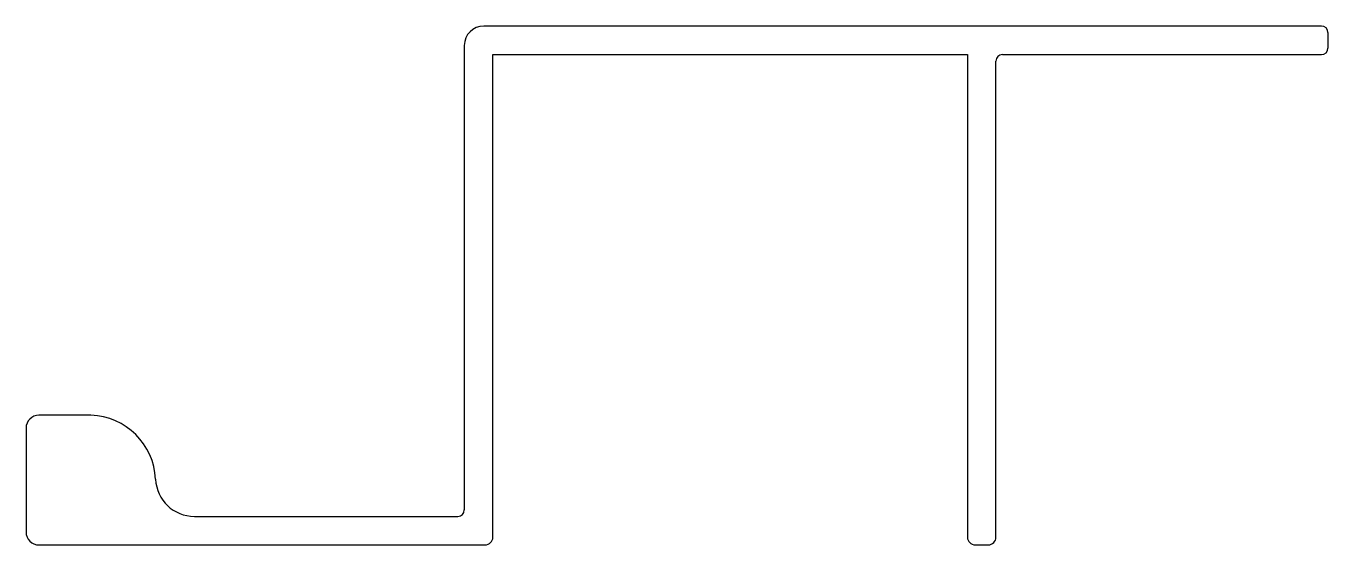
# Model space of a CAD drawing. Extents: x 2819.8 to 2870, y 1181.1 to 1201.1.
import ezdxf

# ---------------------------------------------------------------- set-up
doc = ezdxf.new("R2010")
doc.units = 0
doc.layers.get('0').update_dxf_attribs({"linetype": 'CONTINUOUS'})

msp = doc.modelspace()

# ---------------------------------------------------------------- linework, layer by layer
at = {"color": 0, "linetype": 'CONTINUOUS'}
for p, q in [((2869.745, 1201.079), (2837.445, 1201.079)), ((2869.995, 1200.829), (2869.995, 1200.229)), ((2836.695, 1200.329), (2836.695, 1182.429)), ((2837.795, 1181.379), (2837.795, 1199.979)), ((2837.795, 1199.979), (2856.095, 1199.979)), ((2856.095, 1199.979), (2856.095, 1181.379)), ((2857.445, 1199.979), (2869.745, 1199.979)), ((2857.195, 1181.379), (2857.195, 1199.729)), ((2822.295, 1186.079), (2820.295, 1186.079)), ((2819.795, 1185.579), (2819.795, 1181.579)), ((2826.289, 1182.179), (2836.445, 1182.179)), ((2820.295, 1181.079), (2837.495, 1181.079)), ((2856.395, 1181.079), (2856.895, 1181.079))]:
    msp.add_line(p, q, dxfattribs=at)
for centre, radius, start, end in [((2837.445, 1200.329), 0.75, 90, 180), ((2869.745, 1200.829), 0.25, 0, 90), ((2857.445, 1199.729), 0.25, 90, 180), ((2869.745, 1200.229), 0.25, 270, 0), ((2820.295, 1185.579), 0.5, 90, 180), ((2822.204, 1183.491), 2.589, 2.6332, 87.9722), ((2826.289, 1183.679), 1.5, 182.6332, 270), ((2836.445, 1182.429), 0.25, 270, 0), ((2820.295, 1181.579), 0.5, 180, 270), ((2837.495, 1181.379), 0.3, 270, 0), ((2856.395, 1181.379), 0.3, 180, 270), ((2856.895, 1181.379), 0.3, 270, 0)]:
    msp.add_arc(centre, radius, start, end, dxfattribs=at)

doc.saveas('drawing.dxf')
